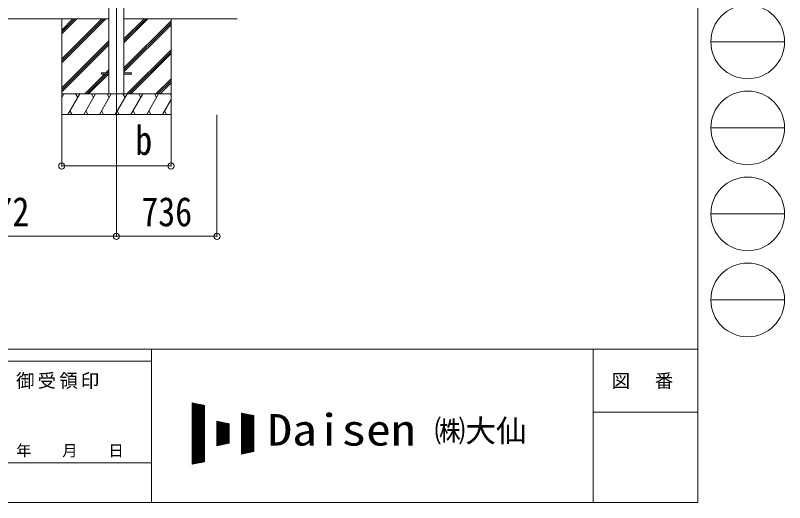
# Model space of a CAD drawing. Units: millimetres at full size; details may follow other scales. Extents: x -12578 to 12718, y -8779 to 8681.
# Drawn here: x 7086 to 12718, y -8779 to -5210 of the extents above; entities that cross this region are included whole.
import ezdxf
from ezdxf.enums import TextEntityAlignment as Align

# ---------------------------------------------------------------- set-up
doc = ezdxf.new("R2010")
doc.units = ezdxf.units.MM
doc.header["$LTSCALE"] = 45
doc.header["$PDMODE"] = 32
doc.header["$PDSIZE"] = 45
for name, color, linetype, lineweight in [('0-0_0', 4, 'Continuous', 9), ('0-2_部品', 7, 'Continuous', 9), ('0-8_PARTS2', 2, 'Continuous', 9), ('0-A_寸法', 6, 'Continuous', 9), ('F-0_240', 7, 'Continuous', 9)]:
    doc.layers.add(name, color=color, linetype=linetype, lineweight=lineweight)
doc.styles.add('ＭＳ ゴシック', font='')
doc.styles.get('ＭＳ ゴシック').set_extended_font_data('MS Gothic')

msp = doc.modelspace()

# ---------------------------------------------------------------- linework, layer by layer
at = {"layer": '0-0_0'}
for p, q in [((7771.09, -2632.11), (7771.09, -5785.23)), ((7881.09, -2632.12), (7881.09, -5785.23))]:
    msp.add_line(p, q, dxfattribs=at)
at = {"layer": '0-0_0', "color": 7}
msp.add_line((6109.08, -5235.23), (7771.09, -5235.23), dxfattribs=at)
at = {"layer": '0-2_部品'}
for p, q in [((7426.09, -5235.23), (7426.09, -5935.23)), ((7426.09, -5529.41), (7720.27, -5235.23)), ((7426.09, -5543.55), (7734.41, -5235.23)), ((7426.09, -5557.69), (7748.55, -5235.23)), ((7426.09, -5345.56), (7536.42, -5235.23)), ((7426.09, -5331.42), (7522.28, -5235.23)), ((7426.09, -5317.28), (7508.13, -5235.23)), ((8710.96, -5235.23), (7881.09, -5235.23)), ((7881.09, -5411.06), (8056.92, -5235.23)), ((7881.09, -5396.92), (8042.78, -5235.23)), ((7881.09, -5382.78), (8028.63, -5235.23)), ((8226.09, -5235.23), (8226.09, -5935.23)), ((7881.09, -5594.91), (8226.09, -5249.91)), ((7881.09, -5609.05), (8226.09, -5264.05)), ((7881.09, -5623.19), (8226.09, -5278.2)), ((7426.09, -5741.54), (7771.09, -5396.54)), ((7426.09, -5755.68), (7771.09, -5410.69)), ((7426.09, -5769.83), (7771.09, -5424.83)), ((7902.89, -5785.23), (8226.09, -5462.04)), ((7917.04, -5785.23), (8226.09, -5476.19)), ((7931.18, -5785.23), (8226.09, -5490.33)), ((7748.18, -5631.58), (7771.09, -5608.68)), ((7762.33, -5631.58), (7771.09, -5622.82)), ((7594.53, -5785.23), (7739.18, -5640.58)), ((7608.67, -5785.23), (7753.33, -5640.58)), ((7622.81, -5785.23), (7767.47, -5640.58)), ((8115.03, -5785.23), (8226.09, -5674.17)), ((8129.17, -5785.23), (8226.09, -5688.32)), ((8143.31, -5786.08), (8226.09, -5703.3)), ((8226.09, -5785.23), (7426.09, -5785.23)), ((7426.09, -5812.74), (7441.97, -5785.23)), ((7470.83, -5935.23), (7557.44, -5785.23)), ((7542.44, -5811.21), (7527.43, -5785.23)), ((7586.3, -5935.23), (7672.91, -5785.23)), ((7657.9, -5811.22), (7642.9, -5785.23)), ((7701.77, -5935.23), (7788.38, -5785.23)), ((7773.37, -5811.21), (7758.37, -5785.23)), ((7817.24, -5935.23), (7903.85, -5785.23)), ((7888.85, -5811.21), (7873.84, -5785.23)), ((7932.71, -5935.23), (8019.32, -5785.23)), ((8004.32, -5811.21), (7989.31, -5785.23)), ((8048.18, -5935.23), (8134.79, -5785.23)), ((8104.79, -5785.23), (8119.79, -5811.21)), ((8220.26, -5785.23), (8226.09, -5795.33)), ((8163.65, -5935.23), (8226.09, -5827.1)), ((7485.83, -5909.25), (7500.83, -5935.23)), ((7601.3, -5909.25), (7616.3, -5935.23)), ((7716.77, -5909.25), (7731.77, -5935.23)), ((7832.24, -5909.25), (7847.24, -5935.23)), ((7947.71, -5909.25), (7962.71, -5935.23)), ((8063.18, -5909.25), (8078.18, -5935.23)), ((8178.65, -5909.25), (8193.65, -5935.23)), ((7426.09, -5935.23), (8226.09, -5935.23))]:
    msp.add_line(p, q, dxfattribs=at)
at = {"layer": '0-2_部品', "color": 4}
for p, q in [((7716.29, -5631.58), (7716.29, -5640.58)), ((7716.29, -5631.58), (7771.09, -5631.58)), ((7881.09, -5631.58), (7935.89, -5631.58)), ((7935.89, -5631.58), (7935.89, -5640.58)), ((7716.29, -5640.58), (7771.09, -5640.58)), ((7881.09, -5640.58), (7935.89, -5640.58))]:
    msp.add_line(p, q, dxfattribs=at)
at = {"layer": '0-8_PARTS2'}
msp.add_line((7826.09, -2508.08), (7826.09, -6003.23), dxfattribs=at)
at = {"layer": '0-A_寸法'}
for p, q in [((7426.09, -6313.12), (7426.09, -5938.72)), ((7826.09, -6828.11), (7826.09, -5938.72)), ((8226.09, -6313.12), (8226.09, -5938.72)), ((8562.09, -6828.11), (8562.09, -5938.72)), ((7426.09, -6313.12), (8226.09, -6313.12)), ((6054.08, -6828.11), (7826.09, -6828.11)), ((7826.09, -6828.11), (8562.09, -6828.11))]:
    msp.add_line(p, q, dxfattribs=at)
for p in [(7426.09, -6313.12), (8226.09, -6313.12), (7826.09, -6828.11), (8562.09, -6828.11)]:
    msp.add_point(p, dxfattribs=at)
at = {"layer": 'F-0_240', "color": 5}
for p, q in [((12081.82, 8681.02), (12081.82, -8778.98)), ((-12578.18, -7653.98), (12081.82, -7653.98)), ((8081.68, -7653.98), (8081.68, -8778.98)), ((11316.82, -7653.98), (11316.82, -8778.98)), ((-12578.18, -7743.98), (8081.68, -7743.98)), ((11316.82, -8115.23), (12081.82, -8115.23)), ((6821.68, -8486.48), (8081.68, -8486.48)), ((-12578.18, -8778.98), (12081.82, -8778.98))]:
    msp.add_line(p, q, dxfattribs=at)
at = {"layer": 'F-0_240', "color": 4}
for p, q in [((12177.99, -5403.99), (12717.99, -5403.99)), ((12177.99, -6033.99), (12717.99, -6033.99)), ((12177.99, -6663.99), (12717.99, -6663.99)), ((12177.99, -7293.98), (12717.99, -7293.98))]:
    msp.add_line(p, q, dxfattribs=at)
at = {"layer": 'F-0_240'}
for p, q in [((8381.63, -8047.88), (8471.63, -8066.63)), ((8381.63, -8047.88), (8381.63, -8497.88)), ((8381.63, -8052.12), (8401.95, -8052.12)), ((8384.29, -8497.33), (8384.29, -8048.44)), ((8388.79, -8496.39), (8388.79, -8049.38)), ((8393.29, -8495.45), (8393.29, -8050.32)), ((8397.79, -8494.52), (8397.79, -8051.25)), ((8402.29, -8493.58), (8402.29, -8052.19)), ((8406.79, -8492.64), (8406.79, -8053.13)), ((8381.63, -8056.62), (8423.55, -8056.62)), ((8381.63, -8061.12), (8445.15, -8061.12)), ((8381.63, -8065.62), (8466.75, -8065.62)), ((8381.63, -8070.12), (8471.63, -8070.12)), ((8381.63, -8074.62), (8471.63, -8074.62)), ((8381.63, -8079.12), (8471.63, -8079.12)), ((8381.63, -8083.62), (8471.63, -8083.62)), ((8381.63, -8088.12), (8471.63, -8088.12)), ((8381.63, -8092.62), (8471.63, -8092.62)), ((8381.63, -8097.12), (8471.63, -8097.12)), ((8381.63, -8101.62), (8471.63, -8101.62)), ((8381.63, -8106.12), (8471.63, -8106.12)), ((8411.29, -8491.7), (8411.29, -8054.07)), ((8415.79, -8490.77), (8415.79, -8055)), ((8420.29, -8489.83), (8420.29, -8055.94)), ((8424.79, -8488.89), (8424.79, -8056.88)), ((8429.29, -8487.95), (8429.29, -8057.82)), ((8433.79, -8487.02), (8433.79, -8058.75)), ((8438.29, -8486.08), (8438.29, -8059.69)), ((8442.79, -8485.14), (8442.79, -8060.63)), ((8447.29, -8484.2), (8447.29, -8061.57)), ((8451.79, -8483.27), (8451.79, -8062.5)), ((8456.29, -8482.33), (8456.29, -8063.44)), ((8460.79, -8481.39), (8460.79, -8064.38)), ((8465.29, -8480.45), (8465.29, -8065.32)), ((8469.79, -8479.52), (8469.79, -8066.25)), ((8471.63, -8066.63), (8471.63, -8479.13)), ((8381.63, -8110.62), (8471.63, -8110.62)), ((8381.63, -8115.12), (8471.63, -8115.12)), ((8381.63, -8119.62), (8471.63, -8119.62)), ((8381.63, -8124.12), (8471.63, -8124.12)), ((8381.63, -8128.62), (8471.63, -8128.62)), ((8381.63, -8133.12), (8471.63, -8133.12)), ((8381.63, -8137.62), (8471.63, -8137.62)), ((8381.63, -8142.12), (8471.63, -8142.12)), ((8381.63, -8146.62), (8471.63, -8146.62)), ((8381.63, -8151.12), (8471.63, -8151.12)), ((8381.63, -8155.62), (8471.63, -8155.62)), ((8381.63, -8160.12), (8471.63, -8160.12)), ((8381.63, -8164.62), (8471.63, -8164.62)), ((8741.63, -8122.88), (8831.63, -8141.63)), ((8741.63, -8122.88), (8741.63, -8422.88)), ((8741.63, -8124.12), (8747.55, -8124.12)), ((8741.63, -8128.62), (8769.15, -8128.62)), ((8741.63, -8133.12), (8790.75, -8133.12)), ((8741.63, -8137.62), (8812.35, -8137.62)), ((8741.63, -8142.12), (8831.63, -8142.12)), ((8741.63, -8146.62), (8831.63, -8146.62)), ((8741.63, -8151.12), (8831.63, -8151.12)), ((8741.63, -8155.62), (8831.63, -8155.62)), ((8741.63, -8160.12), (8831.63, -8160.12)), ((8741.63, -8164.62), (8831.63, -8164.62)), ((8744.29, -8422.33), (8744.29, -8123.44)), ((8748.79, -8421.39), (8748.79, -8124.38)), ((8753.29, -8420.45), (8753.29, -8125.32)), ((8757.79, -8419.52), (8757.79, -8126.25)), ((8762.29, -8418.58), (8762.29, -8127.19)), ((8766.79, -8417.64), (8766.79, -8128.13)), ((8771.29, -8416.7), (8771.29, -8129.07)), ((8775.79, -8415.77), (8775.79, -8130)), ((8780.29, -8414.83), (8780.29, -8130.94)), ((8784.79, -8413.89), (8784.79, -8131.88)), ((8789.29, -8412.95), (8789.29, -8132.82)), ((8793.79, -8412.02), (8793.79, -8133.75)), ((8798.29, -8411.08), (8798.29, -8134.69)), ((8802.79, -8410.14), (8802.79, -8135.63)), ((8807.29, -8409.2), (8807.29, -8136.57)), ((8811.79, -8408.27), (8811.79, -8137.5)), ((8816.29, -8407.33), (8816.29, -8138.44)), ((8820.79, -8406.39), (8820.79, -8139.38)), ((8825.29, -8405.45), (8825.29, -8140.32)), ((8829.79, -8404.52), (8829.79, -8141.25)), ((8831.63, -8141.63), (8831.63, -8404.13)), ((8381.63, -8169.12), (8471.63, -8169.12)), ((8381.63, -8173.62), (8471.63, -8173.62)), ((8381.63, -8178.12), (8471.63, -8178.12)), ((8381.63, -8182.62), (8471.63, -8182.62)), ((8381.63, -8187.12), (8471.63, -8187.12)), ((8381.63, -8191.62), (8471.63, -8191.62)), ((8381.63, -8196.12), (8471.63, -8196.12)), ((8381.63, -8200.62), (8471.63, -8200.62)), ((8381.63, -8205.12), (8471.63, -8205.12)), ((8381.63, -8209.62), (8471.63, -8209.62)), ((8381.63, -8214.12), (8471.63, -8214.12)), ((8381.63, -8218.62), (8471.63, -8218.62)), ((8561.63, -8182.88), (8651.63, -8201.63)), ((8561.63, -8182.88), (8561.63, -8362.88)), ((8561.63, -8187.12), (8581.95, -8187.12)), ((8561.63, -8191.62), (8603.55, -8191.62)), ((8561.63, -8196.12), (8625.15, -8196.12)), ((8561.63, -8200.62), (8646.75, -8200.62)), ((8561.63, -8205.12), (8651.63, -8205.12)), ((8561.63, -8209.62), (8651.63, -8209.62)), ((8561.63, -8214.12), (8651.63, -8214.12)), ((8561.63, -8218.62), (8651.63, -8218.62)), ((8564.29, -8362.33), (8564.29, -8183.44)), ((8568.79, -8361.39), (8568.79, -8184.38)), ((8573.29, -8360.45), (8573.29, -8185.32)), ((8577.79, -8359.52), (8577.79, -8186.25)), ((8582.29, -8358.58), (8582.29, -8187.19)), ((8586.79, -8357.64), (8586.79, -8188.13)), ((8591.29, -8356.7), (8591.29, -8189.07)), ((8595.79, -8355.77), (8595.79, -8190)), ((8600.29, -8354.83), (8600.29, -8190.94)), ((8604.79, -8353.89), (8604.79, -8191.88)), ((8609.29, -8352.95), (8609.29, -8192.82)), ((8613.79, -8352.02), (8613.79, -8193.75)), ((8618.29, -8351.08), (8618.29, -8194.69)), ((8622.79, -8350.14), (8622.79, -8195.63)), ((8627.29, -8349.2), (8627.29, -8196.57)), ((8631.79, -8348.27), (8631.79, -8197.5)), ((8636.29, -8347.33), (8636.29, -8198.44)), ((8640.79, -8346.39), (8640.79, -8199.38)), ((8645.29, -8345.45), (8645.29, -8200.32)), ((8649.79, -8344.52), (8649.79, -8201.25)), ((8651.63, -8201.63), (8651.63, -8344.13)), ((8741.63, -8169.12), (8831.63, -8169.12)), ((8741.63, -8173.62), (8831.63, -8173.62)), ((8741.63, -8178.12), (8831.63, -8178.12)), ((8741.63, -8182.62), (8831.63, -8182.62)), ((8741.63, -8187.12), (8831.63, -8187.12)), ((8741.63, -8191.62), (8831.63, -8191.62)), ((8741.63, -8196.12), (8831.63, -8196.12)), ((8741.63, -8200.62), (8831.63, -8200.62)), ((8741.63, -8205.12), (8831.63, -8205.12)), ((8741.63, -8209.62), (8831.63, -8209.62)), ((8741.63, -8214.12), (8831.63, -8214.12)), ((8741.63, -8218.62), (8831.63, -8218.62)), ((8381.63, -8223.12), (8471.63, -8223.12)), ((8381.63, -8227.62), (8471.63, -8227.62)), ((8381.63, -8232.12), (8471.63, -8232.12)), ((8381.63, -8236.62), (8471.63, -8236.62)), ((8381.63, -8241.12), (8471.63, -8241.12)), ((8381.63, -8245.62), (8471.63, -8245.62)), ((8381.63, -8250.12), (8471.63, -8250.12)), ((8381.63, -8254.62), (8471.63, -8254.62)), ((8381.63, -8259.12), (8471.63, -8259.12)), ((8381.63, -8263.62), (8471.63, -8263.62)), ((8381.63, -8268.12), (8471.63, -8268.12)), ((8381.63, -8272.62), (8471.63, -8272.62)), ((8381.63, -8277.12), (8471.63, -8277.12)), ((8561.63, -8223.12), (8651.63, -8223.12)), ((8561.63, -8227.62), (8651.63, -8227.62)), ((8561.63, -8232.12), (8651.63, -8232.12)), ((8561.63, -8236.62), (8651.63, -8236.62)), ((8561.63, -8241.12), (8651.63, -8241.12)), ((8561.63, -8245.62), (8651.63, -8245.62)), ((8561.63, -8250.12), (8651.63, -8250.12)), ((8561.63, -8254.62), (8651.63, -8254.62)), ((8561.63, -8259.12), (8651.63, -8259.12)), ((8561.63, -8263.62), (8651.63, -8263.62)), ((8561.63, -8268.12), (8651.63, -8268.12)), ((8561.63, -8272.62), (8651.63, -8272.62)), ((8561.63, -8277.12), (8651.63, -8277.12)), ((8741.63, -8223.12), (8831.63, -8223.12)), ((8741.63, -8227.62), (8831.63, -8227.62)), ((8741.63, -8232.12), (8831.63, -8232.12)), ((8741.63, -8236.62), (8831.63, -8236.62)), ((8741.63, -8241.12), (8831.63, -8241.12)), ((8741.63, -8245.62), (8831.63, -8245.62)), ((8741.63, -8250.12), (8831.63, -8250.12)), ((8741.63, -8254.62), (8831.63, -8254.62)), ((8741.63, -8259.12), (8831.63, -8259.12)), ((8741.63, -8263.62), (8831.63, -8263.62)), ((8741.63, -8268.12), (8831.63, -8268.12)), ((8741.63, -8272.62), (8831.63, -8272.62)), ((8741.63, -8277.12), (8831.63, -8277.12)), ((8381.63, -8281.62), (8471.63, -8281.62)), ((8381.63, -8286.12), (8471.63, -8286.12)), ((8381.63, -8290.62), (8471.63, -8290.62)), ((8381.63, -8295.12), (8471.63, -8295.12)), ((8381.63, -8299.62), (8471.63, -8299.62)), ((8381.63, -8304.12), (8471.63, -8304.12)), ((8381.63, -8308.62), (8471.63, -8308.62)), ((8381.63, -8313.12), (8471.63, -8313.12)), ((8381.63, -8317.62), (8471.63, -8317.62)), ((8381.63, -8322.12), (8471.63, -8322.12)), ((8381.63, -8326.62), (8471.63, -8326.62)), ((8381.63, -8331.12), (8471.63, -8331.12)), ((8561.63, -8281.62), (8651.63, -8281.62)), ((8561.63, -8286.12), (8651.63, -8286.12)), ((8561.63, -8290.62), (8651.63, -8290.62)), ((8561.63, -8295.12), (8651.63, -8295.12)), ((8561.63, -8299.62), (8651.63, -8299.62)), ((8561.63, -8304.12), (8651.63, -8304.12)), ((8561.63, -8308.62), (8651.63, -8308.62)), ((8561.63, -8313.12), (8651.63, -8313.12)), ((8561.63, -8317.62), (8651.63, -8317.62)), ((8561.63, -8322.12), (8651.63, -8322.12)), ((8561.63, -8326.62), (8651.63, -8326.62)), ((8561.63, -8331.12), (8651.63, -8331.12)), ((8741.63, -8281.62), (8831.63, -8281.62)), ((8741.63, -8286.12), (8831.63, -8286.12)), ((8741.63, -8290.62), (8831.63, -8290.62)), ((8741.63, -8295.12), (8831.63, -8295.12)), ((8741.63, -8299.62), (8831.63, -8299.62)), ((8741.63, -8304.12), (8831.63, -8304.12)), ((8741.63, -8308.62), (8831.63, -8308.62)), ((8741.63, -8313.12), (8831.63, -8313.12)), ((8741.63, -8317.62), (8831.63, -8317.62)), ((8741.63, -8322.12), (8831.63, -8322.12)), ((8741.63, -8326.62), (8831.63, -8326.62)), ((8741.63, -8331.12), (8831.63, -8331.12)), ((8381.63, -8335.62), (8471.63, -8335.62)), ((8381.63, -8340.12), (8471.63, -8340.12)), ((8381.63, -8344.62), (8471.63, -8344.62)), ((8381.63, -8349.12), (8471.63, -8349.12)), ((8381.63, -8353.62), (8471.63, -8353.62)), ((8381.63, -8358.12), (8471.63, -8358.12)), ((8381.63, -8362.62), (8471.63, -8362.62)), ((8381.63, -8367.12), (8471.63, -8367.12)), ((8381.63, -8371.62), (8471.63, -8371.62)), ((8381.63, -8376.12), (8471.63, -8376.12)), ((8381.63, -8380.62), (8471.63, -8380.62)), ((8381.63, -8385.12), (8471.63, -8385.12)), ((8381.63, -8389.62), (8471.63, -8389.62)), ((8561.63, -8335.62), (8651.63, -8335.62)), ((8561.63, -8340.12), (8651.63, -8340.12)), ((8561.63, -8362.88), (8651.63, -8344.13)), ((8561.63, -8344.62), (8649.3, -8344.62)), ((8561.63, -8349.12), (8627.7, -8349.12)), ((8561.63, -8353.62), (8606.1, -8353.62)), ((8561.63, -8358.12), (8584.5, -8358.12)), ((8561.63, -8362.62), (8562.9, -8362.62)), ((8741.63, -8335.62), (8831.63, -8335.62)), ((8741.63, -8340.12), (8831.63, -8340.12)), ((8741.63, -8344.62), (8831.63, -8344.62)), ((8741.63, -8349.12), (8831.63, -8349.12)), ((8741.63, -8353.62), (8831.63, -8353.62)), ((8741.63, -8358.12), (8831.63, -8358.12)), ((8741.63, -8362.62), (8831.63, -8362.62)), ((8741.63, -8367.12), (8831.63, -8367.12)), ((8741.63, -8371.62), (8831.63, -8371.62)), ((8741.63, -8376.12), (8831.63, -8376.12)), ((8741.63, -8380.62), (8831.63, -8380.62)), ((8741.63, -8385.12), (8831.63, -8385.12)), ((8741.63, -8389.62), (8831.63, -8389.62)), ((8381.63, -8394.12), (8471.63, -8394.12)), ((8381.63, -8398.62), (8471.63, -8398.62)), ((8381.63, -8403.12), (8471.63, -8403.12)), ((8381.63, -8407.62), (8471.63, -8407.62)), ((8381.63, -8412.12), (8471.63, -8412.12)), ((8381.63, -8416.62), (8471.63, -8416.62)), ((8381.63, -8421.12), (8471.63, -8421.12)), ((8381.63, -8425.62), (8471.63, -8425.62)), ((8381.63, -8430.12), (8471.63, -8430.12)), ((8381.63, -8434.62), (8471.63, -8434.62)), ((8381.63, -8439.12), (8471.63, -8439.12)), ((8381.63, -8443.62), (8471.63, -8443.62)), ((8741.63, -8394.12), (8831.63, -8394.12)), ((8741.63, -8398.62), (8831.63, -8398.62)), ((8741.63, -8403.12), (8831.63, -8403.12)), ((8831.63, -8404.13), (8741.63, -8422.88)), ((8741.63, -8407.62), (8814.9, -8407.62)), ((8741.63, -8412.12), (8793.3, -8412.12)), ((8741.63, -8416.62), (8771.7, -8416.62)), ((8741.63, -8421.12), (8750.1, -8421.12)), ((8381.63, -8448.12), (8471.63, -8448.12)), ((8381.63, -8452.62), (8471.63, -8452.62)), ((8381.63, -8457.12), (8471.63, -8457.12)), ((8381.63, -8461.62), (8471.63, -8461.62)), ((8381.63, -8466.12), (8471.63, -8466.12)), ((8381.63, -8470.62), (8471.63, -8470.62)), ((8381.63, -8475.12), (8471.63, -8475.12)), ((8471.63, -8479.13), (8381.63, -8497.88)), ((8381.63, -8479.62), (8469.3, -8479.62)), ((8381.63, -8484.12), (8447.7, -8484.12)), ((8381.63, -8488.62), (8426.1, -8488.62)), ((8381.63, -8493.12), (8404.5, -8493.12)), ((8381.63, -8497.62), (8382.9, -8497.62))]:
    msp.add_line(p, q, dxfattribs=at)
at = {"layer": 'F-0_240', "color": 4}
for centre in [(12447.99, -5403.99), (12447.99, -6033.99), (12447.99, -6663.99), (12447.99, -7293.98)]:
    msp.add_circle(centre, 270, dxfattribs=at)

# ---------------------------------------------------------------- texts
at = {"layer": '0-A_寸法', "color": 7, "style": 'ＭＳ ゴシック', "width": 0.85}
for s, p in [('b', (7964.21, -6296.32)), ('1772', (6692.58, -6819.11)), ('736', (8008.46, -6819.11))]:
    msp.add_text(s, height=214.4, dxfattribs=at).set_placement(p, align=Align.BOTTOM_LEFT)
at = {"layer": 'F-0_240', "style": 'ＭＳ ゴシック', "width": 1.15}
msp.add_text('Daisen', height=230.9, dxfattribs=at).set_placement((8931.92, -8430.38), align=Align.BOTTOM_LEFT)
at = {"layer": 'F-0_240', "style": 'ＭＳ ゴシック'}
for s, height, p in [('㈱大仙\u3000', 165, (10155.02, -8385.38)), ('年\u3000\u3000月\u3000\u3000日', 82.48, (7091.69, -8463.99))]:
    msp.add_text(s, height=height, dxfattribs=at).set_placement(p, align=Align.BOTTOM_LEFT)
at = {"layer": 'F-0_240', "char_height": 98.97, "attachment_point": 7, "style": 'ＭＳ ゴシック'}
for s, insert in [('\\T1.17;御受領印', (7091.68, -7946.48)), ('\\T1.17;図\u3000番', (11451.81, -7946.48))]:
    msp.add_mtext(s, dxfattribs=dict(at, insert=insert))

doc.saveas('drawing.dxf')
